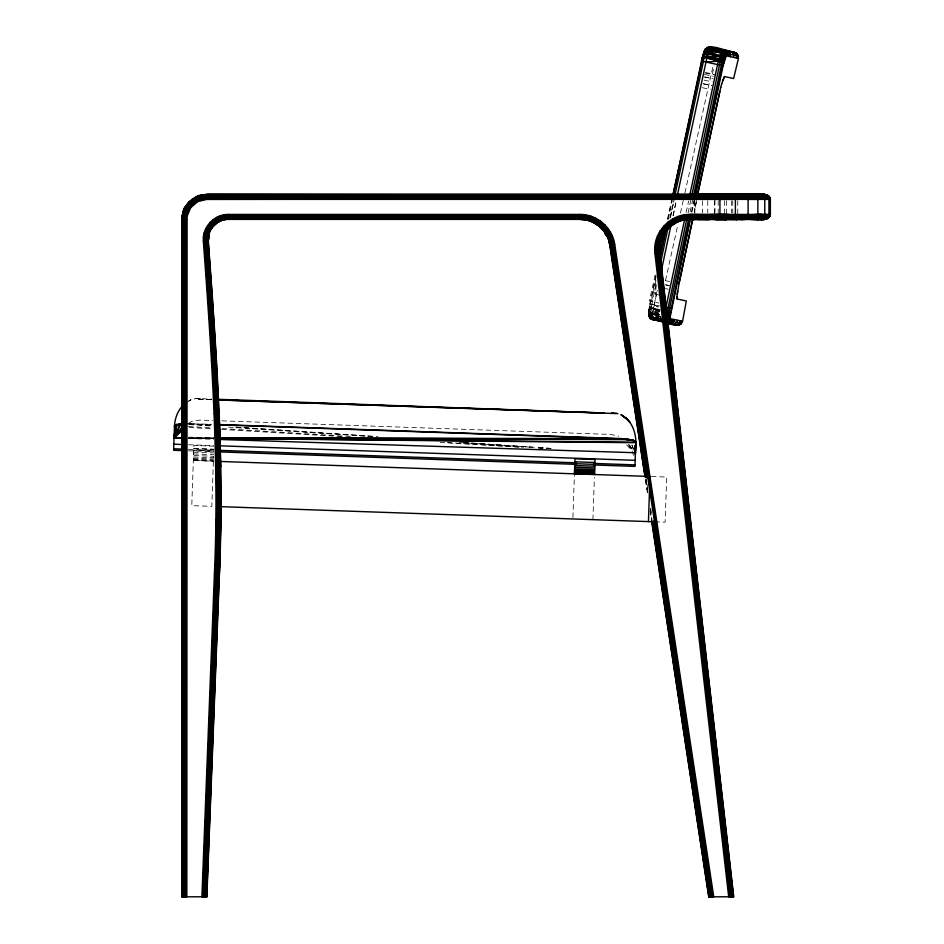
<?xml version="1.0" encoding="UTF-8"?>
<svg xmlns="http://www.w3.org/2000/svg" width="944" height="944" viewBox="0 0 944 944"><rect width="100%" height="100%" fill="white"/><g stroke="black" fill="none" stroke-linecap="round" stroke-linejoin="round"><path stroke-width="0.71" stroke-dasharray="4.72 3.54" d="M651.808 304.204L650.003 315.615L650.298 319.025L663.125 322.459M656.009 275.082L649.897 303.791C649.496 308.428 646.723 314.293 649.991 318.388L660.198 321.385M572.914 517.501L574.389 475.28M592.915 519.66L594.39 477.44M185.272 423.785L211.704 424.269M664.163 322.293L652.339 319.78L653.272 309.762L657.295 290.363M656.092 276.592L649.708 306.647L648.658 316.205L660.953 319.355M660.139 321.102L652.21 319.249L649.956 318.081L648.622 315.98L649.909 303.803L659.502 305.844M661.26 321.621L652.599 320.228L652.21 319.249L653.272 308.983L657.166 290.327M660.163 321.208L650.298 319.025L648.658 316.205L648.587 312.181L648.658 316.24L649.991 318.388L652.21 319.249M659.573 295.283L655.313 293.844L656.587 282.917M660.139 320.972L652.21 318.848L648.634 314.34L650.298 303.885M667.904 219.067L671.88 200.411M668.305 219.161L672.246 200.482M656.08 284.097L650.947 309.03L650.015 318.352L662.818 321.81L650.062 318.6L652.599 320.228M670.417 216.601L673.863 200.824M670.476 217.309L674.134 200.104M673.037 215.657L676.093 201.296M673.166 215.692L676.529 199.892M712.425 73.998L714.136 65.915M686.123 212.435L688.672 200.978M688.141 212.872L690.807 199.927M690.111 211.786L692.589 200.305M691.374 212.058L693.816 200.565M691.964 212.176L694.395 200.683M696.672 200.399L694.229 211.869L696.719 200.411M655.089 275.176L649.366 300.994L658.794 303.083M667.491 219.232L671.621 200.588M651.419 301.443L656.186 279.931M669.862 218.253L673.674 201.048M665.508 280.498L677.91 224.554M680.459 213.084L683.314 200.175M684.907 193.001L712.885 66.788M659.207 314.553L650.416 311.909L649.047 310.6L651.006 308.287L653.449 308.027L659.962 309.856M661.437 319.013L650.003 315.615L648.67 313.833L650.31 312.7L652.67 312.783L651.006 308.287L649.33 306.658M186.782 402.51C193.673 396.114 203.515 399.418 211.798 399.076M188.871 401.011L191.042 399.725L188.824 400.976M188.422 423.419L191.986 421.331L199.786 420.08L213.049 420.54M199.526 398.734L200.529 398.887M186.31 423.762L189.626 423.502M659.738 311.874L652.87 312.299L659.396 313.986M200.034 398.663L195.868 398.557M188.847 437.178L213.899 438.134L188.812 438.063L213.792 438.181M213.769 438.122L188.765 438.063L213.828 438.134M213.84 438.358L188.788 438.158L213.757 438.441M188.8 438.5L213.863 439.302M211.456 399.701L196.718 399.206L211.432 399.701M221.899 420.847L610.969 434.441L618.662 436.234M189.614 423.797L211.692 424.564M188.588 444.73L213.639 445.603M213.922 446.182L193.874 445.474L191.774 505.654L211.822 506.35L213.58 456.259L193.52 455.563M193.768 448.483L213.828 449.191M193.756 448.683L213.816 449.391M188.422 449.285L213.486 450.158M188.375 450.807L213.427 451.68M193.638 452.2L213.698 452.908M193.579 453.946L213.627 454.654M193.473 456.99L213.521 457.698M193.426 458.218L213.486 458.926M193.39 459.209L213.45 459.905M193.367 459.929L213.427 460.637M651.348 476.519L666.688 477.05L665.119 522.174L657.756 521.926M189.142 427.467L212.624 428.871M221.439 429.402L341.799 436.588M440.152 442.476L519.412 447.208M188.363 426.499L211.893 427.951M222.182 428.588L351.593 436.588M447.161 442.5L523.625 447.232M538.328 448.14L542.741 448.412M188.965 424.529L212.459 426.086M228.613 427.16L371.063 436.6M459.162 442.453L531.118 447.232M538.458 447.716L548.747 448.4M189.248 423.962L212.73 425.555M236.212 427.136L377.93 436.612M463.681 442.524L536.817 447.432M538.281 447.539L551.52 448.435M188.599 423.974L212.117 425.567M235.634 427.148L375.252 436.576M463.433 442.535L532.51 447.196M538.387 447.598L550.14 448.388M660.352 316.323L650.003 315.615L648.563 313.491L648.622 315.98L652.233 316.677M661.414 319.933L649.956 318.081L648.658 316.24L648.587 313.691L648.693 316.429L650.31 319.025L659.821 321.054L658.416 318.824L658.298 316.157M649.366 306.529L651.112 308.133L660.092 309.797M659.915 310.741L650.947 309.03L649.26 307.154M659.679 311.461L653.036 310.47L659.372 313.526M648.835 309.738L648.953 311.284L650.392 312.582L659.313 314.505M648.799 310.163L648.906 311.839L650.286 313.337L659.207 315.32M648.67 314.258L650.015 316.122L652.292 317.184L662.841 318.989M648.575 312.476L648.634 314.73L649.979 316.653L662.806 319.579M652.292 319.52L662.794 321.526M651.006 308.287L659.88 310.281M648.87 309.632L650.31 312.7L659.16 314.918L652.682 313.479M649.956 316.193L661.437 319.143M662.794 320.158L652.269 317.975L662.794 321.349M703.422 83.839L712.071 85.668M665.237 284.746L669.556 285.666M705.557 72.546L714.384 74.423M705.097 72.983L714.573 75.001M704.436 74.434L713.251 76.299M703.799 76.818L712.449 78.647M704.979 77.066L713.109 78.789M704.082 80.157L712.213 81.88M703.162 83.78L711.28 85.503M702.277 87.698L710.395 89.432M665.496 280.687L669.567 281.56M666.075 284.923L668.777 285.501M665.437 288.604L668.151 289.183M648.622 313.833L660.835 316.688M652.292 317.184L662.806 319.52M652.257 317.739L662.794 320.134M653.437 308.818L659.986 310.328M652.198 317.278L661.414 319.591M652.552 313.609L659.101 315.367M653.272 308.983L659.785 310.8M653.449 308.027L649.448 306.021M660.175 318.27L652.363 315.438L650.31 312.7M652.575 314.269L662.877 318.659M650.416 311.909L648.953 311.284L648.67 313.833M658.959 321.574L656.646 320.382L655.242 318.14L655.124 315.473M654.239 304.723L659.207 307.319M654.109 304.688L659.03 307.638M626.663 444.966L632.48 451.09M628.149 444.423L631.737 450.477M629.117 444.919L633.035 450.689M629.506 444.966L633.176 450.701M661.72 321.456L660.316 319.225L660.198 316.559M655.561 294.434L655.301 292.251M631.76 445.025L633.837 450.241M632.197 451.728L633.601 455.492M632.102 445.096L633.507 448.978M646.251 479.174L646.699 482.077M646.911 483.54L647.796 489.358M650.664 508.273L651.336 512.639M645.92 479.741L647.914 492.862M650.345 508.899L652.115 520.569M645.625 479.764L647.832 494.349M650.274 510.385L651.82 520.592M645.377 479.788L647.867 495.824M650.086 510.397L651.631 520.604M648.917 309.184L649.047 310.6M648.788 314.128L648.917 316.795M737.76 200.742L737.76 214.43M732.768 200.742L732.768 213.061M731.588 200.742L731.588 213.061M726.538 200.742L726.538 214.43M724.437 200.742L724.437 213.061M718.183 200.742L718.183 213.061M714.927 199.939L714.927 212.483M714.691 200.742L714.691 214.43M707.74 200.742L707.74 213.061M702.619 200.742L702.619 213.061M694.855 200.742L694.855 213.061M694.583 200.742L694.583 213.061M193.355 460.377L213.403 461.227L193.355 460.377M213.757 450.996L193.697 450.288L213.757 451.067"/><path stroke-width="1.42" d="M698.336 218.56L764.227 219.445L768.451 217.981L770.292 214.43L756.781 216.2L718.467 217.981L714.927 219.445L692.707 219.409L693.651 219.445M201.898 896.8L214.453 572.961C219.35 462.241 211.409 351.569 203.349 241.204C202.11 227.221 214.347 214.135 228.389 214.43L579.994 214.43C596.856 214.217 612.396 227.575 614.709 244.284L713.735 896.8M645 476.862L609.753 245.039C607.901 230.655 594.449 219.209 579.994 219.386L228.389 219.386C217.12 219.15 207.302 229.652 208.294 240.873C216.459 351.404 224.365 462.265 219.468 573.161L206.854 896.8M204.14 233.062C211.48 230.926 210.547 244.756 203.349 241.204M721.9 50.244L724.272 50.504L725.629 51.932L726.29 55.814L723.104 65.702L695.634 194.948M219.751 439.491L635.43 452.731C637.436 438.925 634.805 421.756 621.117 414.746L626.179 418.593L621.117 414.746M574.436 473.829L574.967 458.784L595.015 459.48L594.496 474.525M648.457 521.631L649.944 476.46L220.754 461.474M202.677 896.8L215.232 572.996C220.129 462.253 212.199 351.546 204.14 241.157C202.936 227.61 214.795 214.925 228.389 215.22L579.994 215.22C596.49 215.008 611.677 228.059 613.942 244.402L712.944 896.8M203.444 896.8L215.999 573.02C220.896 462.253 212.966 351.522 204.907 241.098C203.739 227.988 215.22 215.704 228.389 215.975L579.994 215.975C596.112 215.775 610.969 228.542 613.187 244.52L712.165 896.8M204.175 896.8L216.731 573.055C221.628 462.253 213.698 351.498 205.627 241.05C204.494 228.342 215.621 216.436 228.389 216.707L579.994 216.707C595.77 216.506 610.296 228.991 612.467 244.626L711.434 896.8M204.848 896.8L217.391 573.079C222.3 462.253 214.359 351.475 206.299 241.003C205.202 228.672 215.999 217.12 228.389 217.38L579.994 217.38C595.44 217.179 609.682 229.416 611.795 244.72L647.136 477.605M205.45 896.8L217.993 573.102C222.902 462.253 214.961 351.463 206.889 240.968C205.827 228.967 216.341 217.722 228.389 217.981L579.994 217.981C595.157 217.781 609.128 229.793 611.205 244.815L646.546 477.664M205.957 896.8L218.501 573.126C223.409 462.265 215.48 351.439 207.409 240.932C206.37 229.215 216.624 218.241 228.389 218.489L579.994 218.489C594.909 218.3 608.656 230.112 610.697 244.897L646.026 477.711M206.37 896.8L218.914 573.138C223.822 462.265 215.893 351.428 207.81 240.909C206.795 229.416 216.849 218.654 228.389 218.902L579.994 218.902C594.708 218.713 608.278 230.371 610.296 244.956L645.484 476.814M206.665 896.8L219.22 573.15C224.117 462.265 216.188 351.416 208.117 240.885C207.114 229.557 217.026 218.961 228.389 219.197L579.994 219.197C594.567 219.02 607.995 230.56 610.001 245.003L645.177 476.85M718.467 217.981L719.942 214.43L719.93 198.983L718.467 195.833L714.927 194.358L696.873 194.393M676.966 296.864L677.178 299.024L686.335 300.971L682.559 321.314L681.367 323.698L669.626 320.582L669.379 318.175L689.852 219.232L765.265 219.327L768.451 217.981L758.964 219.102L741.925 219.445M690.748 217.922L670.216 316.7L670.405 318.73L682.559 321.314M742.822 218.524L762.398 219.445L767.118 218.394M206.913 896.8L181.826 896.8L181.826 219.445C182.05 214.795 184.292 199.644 190.676 207.656L197.803 201.568L206.913 199.373L769.254 198.901L770.363 199.373L770.363 214.43C744.804 219.822 716.225 217.462 689.84 218.489C671.916 218.088 656.528 235.339 658.971 253.086L732.78 896.8M181.885 896.8L182.204 215.539L187.089 216.306L186.841 896.8M676.919 296.853L678.996 283.554L692.707 219.043M182.9 438.311L174.062 438.04L176.044 424.906L174.475 426.11L176.552 424.505L182.098 423.549L174.475 426.11L173.637 450.288L182.475 450.595M677.19 294.386L677.627 291.2M728.697 896.8L654.947 253.558C652.174 233.475 669.579 213.969 689.84 214.43L770.363 214.43L769.502 214.878L770.269 215.303L766.493 216.2L764.463 218.394L761.029 219.445L766.363 218.784M708.661 896.8L733.748 896.8L659.927 252.98C658.924 244.555 661.685 235.823 667.373 229.51M174.109 436.624L175.796 425.402M666.594 314.977L686.536 220.035M688.589 218.961L669.662 308.004C668.022 317.479 663.868 326.046 679.173 325.161L681.367 323.698M585.504 214.866L584.725 219.822L579.994 219.445L579.994 214.43M725.936 56.133L726.101 53.183C721.629 48.486 714.148 47.719 708.035 47.353L705.38 49.277L702.1 58.386L673.107 194.665M751.271 194.358L716.472 194.606C720.355 194.322 731.506 192.269 731.093 199.373L206.913 198.594C195.762 198.382 185.85 208.294 186.062 219.445L186.062 896.8M182.841 423.962L177.177 424.824L174.062 438.04L182.912 438.051L174.062 438.04L176.552 424.505L174.475 426.11C174.852 419.136 177.165 412.233 181.637 406.805M659.667 257.842L665.154 232M660.033 257.924L665.827 230.643M673.461 194.735L702.619 57.796L705.38 49.277L708.035 47.353L726.609 50.598L736.922 53.501L738.326 55.731L738.444 58.398L733.618 78.505L724.461 76.558L721.688 83.898M660.352 263.99L667.679 229.534M674.995 195.066L703.386 61.513C706.265 39.978 711.929 47.436 734.609 52.298L736.922 53.501M661.13 271.66L670.901 225.71M677.308 195.55L707.858 53.383L710.631 47.2L720.626 49.666M684.589 219.622L665.98 307.213L671.514 308.393M689.781 195.207L717.558 64.522L720.72 52.817L722.49 49.725M691.728 195.62L719.505 64.935L722.573 53.513L724.272 50.504L728.91 51.79L730.302 54.02L730.42 56.687L726.337 53.796L723.281 62.186L695.044 194.818M693.769 194.547L722.125 61.454L725.134 52.345L728.91 51.79M731.175 194.358L697.392 194.924L719.824 91.426M679.043 283.566L692.754 219.055M714.018 194.924L697.592 194.912L720.72 87.497M659.537 255.092L664.316 233.581M672.895 194.853L690.383 115.97M704.224 51.719L705.428 49.23L708.047 47.365L705.51 49.088L704.295 51.566L705.876 48.828L705.298 49.454L701.486 61.112L723.104 65.702M184.623 208.081L183.053 211.692L182.074 219.445L182.074 896.8M187.089 216.306L190.676 207.656M197.803 201.568C190.865 195.007 202.936 194.865 206.913 194.358L763.826 194.358L766.752 195.302L749.383 197.084L719.8 198.205L206.913 198.594L770.269 198.924L769.207 199.373L767.956 196.187L763.802 194.358M720.768 87.532L721.641 83.886M702.961 56.605L705.298 49.454L707.54 47.814M670.24 318.435L669.166 321.054L667.974 321.609L670.205 318.258M589.339 220.931L590.897 216.164M693.899 219.445L692.707 219.409L726.502 219.445C748.179 209.238 689.71 217.616 689.84 214.43L689.84 219.445L684.789 219.869L683.952 214.925M722.585 80.806L724.52 76.57M766.493 216.2L766.87 214.843L768.935 214.43C768.381 225.982 739.907 215.279 734.373 218.56M669.626 320.582L674.535 319.603L673.343 321.987L668.222 321.998L670.405 318.73M769.266 216.2L769.938 216.2L755.436 217.981L716.472 219.197L747.188 218.784L769.69 216.648L765.065 217.981L754.221 218.784L715.705 219.386L727.317 219.327M180.729 424.139L174.062 438.04L182.888 438.051L174.062 438.04L180.198 424.21L179.325 424.033M704.649 50.964L703.705 52.923L707.469 47.873L710.171 47.495L721.912 50.185M703.563 53.301L705.51 49.088L707.622 47.648L710.171 47.495M703.658 52.994L704.59 51.059L709.711 48.345L724.721 50.976L726.29 55.814L738.444 58.398M669.355 318.624L667.927 321.373L669.379 320.028L670.193 317.066L667.892 319.768L669.379 318.175L670.405 314.753L667.915 319.273L670.216 316.7M677.816 320.299L676.612 322.683L674.429 324.158L671.833 324.311M680.447 320.866L679.255 323.249L677.072 324.712L674.476 324.878M682.04 321.196L680.836 323.58L678.653 325.055L676.057 325.208M596.006 218.288L593.741 222.701L597.753 225.25L600.714 221.203M670.865 311.756L668.258 315.921L670.476 314.222M709.239 49.312L706.737 49.407L704.755 50.622L703.799 52.64L705.38 49.277L707.469 47.873L720.933 52.25L706.549 49.914L703.056 54.846L704.59 51.059L709.239 49.312C714.042 51.778 724.815 49.973 725.311 57.513M702.902 55.354L705.652 52.557L708.472 51.483L724.98 52.593L725.912 54.162M702.95 55.248L703.693 53.879M768.935 214.43L768.935 199.373L770.257 198.476L767.637 195.302L761.808 196.635L731.258 198.476L206.913 197.827C195.361 197.615 185.071 207.892 185.295 219.445L185.295 896.8M704.389 51.413L705.864 48.828M702.796 55.79L703.504 54.54M184.776 208.176C188.93 199.998 197.756 194.594 206.913 194.606L765.973 194.924L749.088 196.635L719.694 197.827L206.913 197.827L769.903 197.532L757.867 199.373L749.807 199.373C747.884 187.349 724.945 198.795 717.841 195.302L206.913 194.912C193.791 194.665 182.133 206.335 182.381 219.445L182.381 896.8M667.196 314.977L668.777 312.558L670.146 312.275M666.759 318.742L669.603 315.862M758.374 219.445L757.1 219.445C761.135 219.704 766.823 212.66 757.867 214.43C731.824 218.855 704.613 213.143 678.736 217.875C664.281 222.784 654.605 238.218 656.481 253.381L730.255 896.8M706.549 49.914L708.472 51.483L719.765 55.743L705.439 53.289L703.622 54.02L702.253 57.773L705.439 53.289L708.083 52.616L721.653 56.369L724.555 59.85M175.136 425.673L174.463 426.594L176.044 424.906M182.688 427.077L174.062 438.04L182.9 438.051L174.062 438.04L183.006 426.004M183.891 896.8L183.891 219.445C183.667 207.137 194.606 196.199 206.913 196.435L718.986 196.435L762.481 194.358L768.298 195.715L762.127 197.084L741.3 198.476L739.683 195.715L736.898 194.429M186.664 204.742L189.178 201.709L195.55 197.154M702.808 57.029L706.855 57.006L722.125 61.454L724.072 59.224L721.428 57.147L707.858 53.383M702.135 58.268L702.69 57.643L701.994 58.894M702.1 58.386L706.855 57.006L718.927 58.811L707.056 56.274L704.495 56.758M604.915 224.802L601.352 228.342M667.974 321.609L669.414 320.24M766.917 195.302L768.864 196.187L762.374 197.532L735.388 199.373L719.883 198.594M174.062 438.04L182.357 430.44M707.469 47.873L710.643 47.2M741.89 194.712L743.176 194.37L741.028 195.03L744.261 194.358L735.447 194.948M751.566 194.358L755.306 195.715L757.041 198.913L769.643 197.084L768.168 196.187L769.301 196.635L748.096 199.373L731.258 198.476M608.491 229.026C600.608 230.218 606.673 240.213 611.37 233.77M705.439 53.289L707.056 56.274L721.653 56.369L724.083 54.717L725.83 56.31C726.196 48.274 714.938 49.855 710.018 47.719M679.173 325.161L668.564 323.615L671.16 323.462L673.343 321.987M709.027 49.843L722.573 53.513L724.992 56.262L723.234 57.36L721.428 57.147M670.972 311.131L667.125 311.638M764.793 218.394L761.088 219.445M760.911 218.394L757.147 219.445M755.507 218.394L751.566 219.445M748.627 218.394L744.769 219.445L714.927 219.445M740.308 218.394L736.403 219.445L716.638 219.303L736.403 219.445M728.78 219.102L717.523 219.067L727.73 219.327L730.526 218.394M707.847 195.03L710.1 194.37L742.161 194.488L708.33 194.936M719.411 218.312L718.172 218.89L756.474 219.445M716.767 195.03L719.104 194.37L733.641 194.924M761.95 218.524L765.49 219.102L689.84 219.386C681.332 219.445 673.025 223.173 667.325 229.475L663.62 226.171M703.823 53.371L708.083 52.616M724.213 195.03L743.329 194.358M701.557 194.924L708.519 194.712L698.029 194.724L699.87 194.358M730.255 195.03L732.804 194.37M734.963 195.03L735.754 194.712M769.596 215.303L770.127 215.751L766.245 216.648L717.428 218.76L761.867 217.108M738.35 195.03L743.093 194.358L730.361 194.971M218.819 399.949L617.931 413.625M740.249 195.03L741.123 194.712L739.046 194.924M738.007 195.03L743.152 194.37M734.302 195.03L740.946 194.37L725.075 194.924M729.157 195.03L732.166 194.37M722.573 195.03L725.629 194.37L697.817 194.712M714.632 195.03L717.723 194.37L698.135 194.629L708.555 194.37L699.386 194.381M705.428 195.03L706.372 194.712M613.458 238.891L608.738 240.401L609.753 245.039L614.709 244.284M733.193 896.8L659.384 253.039C656.434 232.165 677.108 215.775 696.955 218.512L743.093 219.445L739.695 218.512L731.175 219.445L698.123 219.185M767.755 217.981L762.941 219.102L751.412 219.445M768.864 196.187L718.785 196.199L757.725 194.429L761.407 196.187L762.764 198.913L764.77 199.373L770.115 198.004L719.694 197.827M219.055 424.824L620.857 438.854L633.837 440.47L635.796 442.217L634.958 466.395L593.682 464.955M769.502 214.878L770.269 214.843L764.77 214.43L719.399 216.707L769.36 217.108M612.963 413.236L611.724 413.248L616.385 413.248M742.055 219.445L736.344 219.445L739.801 217.981L741.37 214.843L766.87 214.843C737.819 218.961 708 214.772 679.196 219.185C665.343 223.905 656.08 238.69 657.874 253.216L731.659 896.8M751.672 219.445L755.436 217.981L757.053 214.43L731.163 215.751L689.84 215.975L769.938 216.2M219.645 438.5L635.784 442.701L633.837 440.47L626.509 438.995L219.657 438.134M654.947 253.558L659.927 252.98M751.07 218.548L764.428 219.327L756.663 218.489M757.725 194.429C763.307 192.128 765.584 197.91 768.935 199.373M751.247 219.445L744.769 219.445L748.356 217.981L749.855 214.866L689.84 215.22L678.488 217.144L668.411 222.725L660.741 231.315L658.098 236.46L655.549 247.682L729.488 896.8M769.69 216.648L689.84 216.707C670.889 216.282 654.617 234.525 657.201 253.299L730.986 896.8M689.84 219.197C672.329 218.807 657.295 235.658 659.679 253.016L733.5 896.8M611.724 413.248L612.715 413.165M769.643 197.084L206.913 197.095C194.971 196.871 184.34 207.503 184.564 219.445L184.564 896.8M626.509 438.995L219.728 438.146L620.869 438.559L219.067 424.529M211.409 360.667L216.424 360.325M705.699 62.009L718.313 61.207L723.6 63.496M763.413 219.445L765.265 219.327M717.558 49.383L720.166 49.23M695.504 218.571L689.84 218.902L767.094 218.784M695.35 218.571L692.601 218.737L714.042 218.512L716.992 219.386L733.736 218.512L742.621 219.445L734.456 218.512L740.426 219.386L737.83 218.512L744.261 219.445M633.837 440.47L620.869 438.559L624.149 439.054M769.301 196.635L206.913 196.435L719.387 197.084L764.074 194.429L762.481 194.358L751.412 194.358L767.637 195.302L206.913 195.314C194.016 195.078 182.546 206.547 182.782 219.445L182.782 896.8M730.774 197.084L765.065 194.629L762.776 194.358M214.288 413.696L219.303 413.484M692.495 218.961L721.995 218.512L724.909 219.386L737.441 218.512L743.223 219.445L739.848 218.512C744.379 219.197 734.031 219.327 732.391 219.445M717.169 194.936L759.873 194.924L757.855 194.429L767.637 195.302M261.358 194.936L206.913 194.912L754.457 194.924L744.108 194.358M719.8 215.598L741.37 214.843L719.93 214.819M727.033 194.429L729.818 194.358M698.029 194.724L722.868 194.971M727.328 194.429L714.927 194.358L747.565 194.924L745.489 194.429M756.451 194.358L717.877 195.314L768.298 195.715M692.495 219.161L699.693 219.445M215.751 466.773L220.766 466.702M698.772 194.499L728.933 194.948M698.324 194.606L709.274 194.488M689.84 217.38L730.55 217.108M736.344 219.445L759.755 218.784L768.935 217.557L718.986 217.38M729.712 195.715L206.913 195.833C194.287 195.597 183.053 206.819 183.301 219.445L183.301 896.8M728.756 218.784L717.204 218.902L766.233 219.102M717.877 218.489L767.826 218.394M692.754 219.362L698.584 219.327L692.754 219.244M762.776 219.445L764.227 219.445M699.091 194.429L710.1 194.37M708.555 194.37L698.902 194.429L707.422 194.488M725.936 194.358L697.026 194.405M717.192 194.653L739.235 194.924L737.134 194.429M736.981 219.386L716.319 218.512L718.561 219.386L697.592 218.902L699.87 219.445M708.767 219.185L698.324 219.197L709.569 219.386M764.9 194.429L206.913 194.429L206.913 199.373L770.363 199.373L769.584 198.476M766.835 194.924L717.204 194.912M770.269 215.303L689.84 214.43M770.127 215.751L689.84 215.22L731.01 216.2M768.451 217.981L689.84 217.981C671.621 217.568 655.986 235.103 658.464 253.145L732.261 896.8M181.826 219.445L186.841 219.445M733.087 194.358L737.606 194.37M729.441 194.924L716.638 194.511M206.913 194.606L673.827 194.912M206.913 197.095L719.564 197.461M219.681 438.193L628.81 439.656L628.374 439.137M699.091 219.386L710.183 219.445M666.971 312.547L668.777 312.558M692.648 219.409L728.579 218.512L731.458 219.386M708.968 219.445L698.902 219.362L707.811 219.386L704.838 218.512M219.728 438.405L635.796 442.217L634.321 440.907L635.784 442.701L635.442 441.981M689.84 216.707L719.198 217.049M215.798 519.873L220.754 519.943L219.397 573.161L214.453 572.961M737.76 219.445L708.779 218.56M718.986 196.435L730.503 196.635M697.392 218.878L706.702 219.185M218.796 399.949L604.361 413L217.675 399.288M173.849 444.211L182.688 444.518M219.539 445.804L635.17 460.318M574.861 461.793L594.909 462.489M173.684 448.766L182.534 449.084M219.374 450.371L576.052 462.82M593.741 463.433L635.005 464.885M574.79 463.681L594.85 464.377M219.327 451.881L575.993 464.342M574.731 465.51L594.779 466.218M574.672 467.256L594.72 467.953M574.613 468.873L594.673 469.569M574.566 470.301L594.614 471.009M574.518 471.528L594.578 472.236M574.483 472.519L594.543 473.215M574.459 473.239L594.519 473.935M574.448 473.676L594.496 474.384M220.648 506.657L656.835 521.89M719.387 197.084L730.986 197.532M698.017 218.548L705.699 218.878M723.824 218.512L729.712 218.784M659.714 247.918L654.77 247.647M726.337 53.796L738.326 55.731M203.408 237.097L208.412 237.581M764.144 194.429L765.926 194.629M725.783 54.386L722.573 53.513L720.331 54.009L721.653 56.369M704.271 57.631L718.537 60.274M765.596 195.443L767.602 195.715M667.597 322.931L671.16 323.462M712.755 48.191L719.399 49.501M711.847 48.168L714.396 48.71M716.649 49.1L719.281 49.666M655.584 241.794L660.481 242.903L662.004 238.065L657.366 236.153M706.631 57.926L718.313 61.207M183.289 211.775L187.832 213.25M725.629 51.932L730.302 54.02M205.521 229.191L210.087 231.256M632.964 440.671L635.17 441.745M769.903 197.532L769.23 197.532M697.817 219.091L696.731 218.489M184.564 208.058L189.036 210.335M176.552 424.505L177.177 424.824M734.078 52.191L736.391 53.383M732.497 51.849L734.81 53.053L736.214 55.283L736.332 57.95M729.865 51.295L732.178 52.486L733.571 54.717L733.689 57.383M769.443 198.004L770.257 198.476M707.41 218.512L708.035 218.878M664.328 233.569L660.08 230.902M722.125 61.454L723.753 62.87M207.515 225.604L211.68 228.389M725.134 52.345L721.582 50.823L722.785 52.958M210.064 222.383L213.722 225.817L216.152 223.61L213.096 219.622M189.178 201.709L192.729 205.261M634.321 440.907L634.97 441.591M667.915 222.111L671.007 225.982L675.255 223.209L672.824 218.819M195.113 203.208L192.175 199.149M736.391 53.383L737.795 55.613L737.913 58.28M216.542 217.403L218.914 221.828M676.99 298.446L677.226 299.036M678.229 216.412L679.881 221.144M221.923 220.518L220.306 215.763M200.718 200.364L199.243 195.821M724.072 59.224L724.402 60.381M719.529 56.546L720.461 60.782L723.021 58.08L724.249 58.587L725.181 57.891L724.992 56.262M224.294 214.772L225.109 219.716M634.946 451.468L635.383 454.147L634.816 445.662L635.43 452.731M203.774 199.621L203.031 194.912M653.767 521.277L710.749 896.8M653.165 521.324L710.148 896.8M652.658 521.371L709.628 896.8M652.339 522.02L709.215 896.8M652.044 522.056L708.909 896.8M651.797 522.067L708.72 896.8M634.828 450.17L635.383 454.147M219.232 413.484L220.707 466.702M764.77 199.373L764.77 214.43M757.867 199.373L757.867 214.43M748.096 199.373L748.096 214.43M735.388 199.373L735.388 214.43M228.389 214.43L228.389 219.445M726.597 219.445L715.351 219.409L726.597 219.445M627.335 419.514L625.365 417.531L630.002 422.464L627.335 419.514"/></g></svg>
